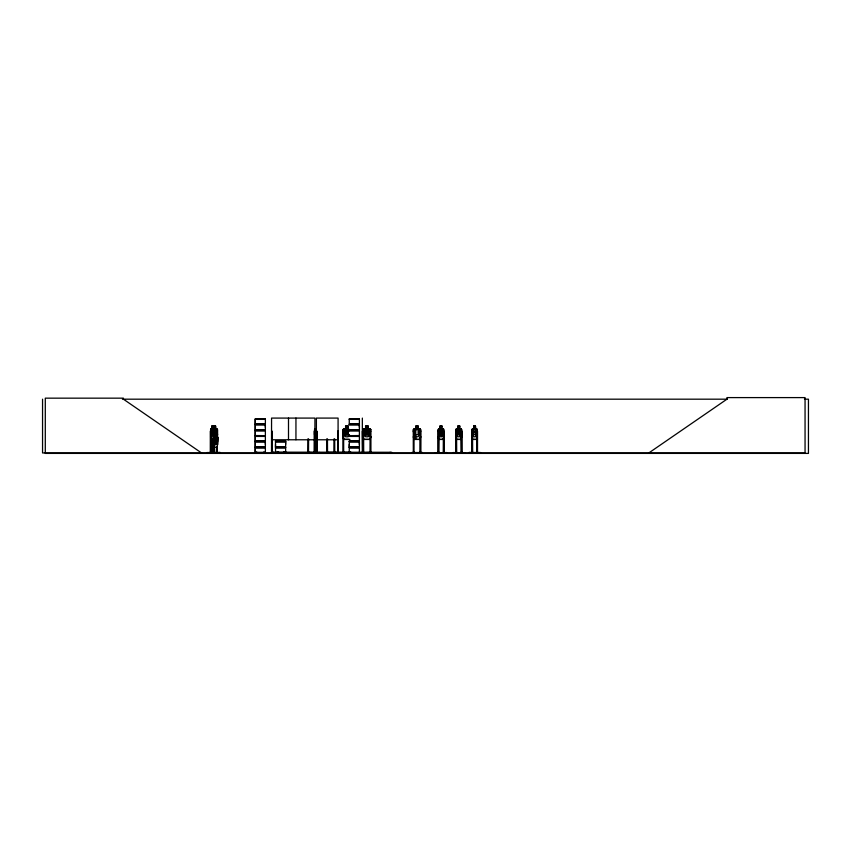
<?xml version="1.0" encoding="UTF-8"?>
<svg xmlns="http://www.w3.org/2000/svg" width="851" height="851" viewBox="0 0 851 851"><rect width="100%" height="100%" fill="white"/><g stroke="black" fill="none" stroke-linecap="round" stroke-linejoin="round"><path stroke-width="1.28" d="M255.236 446.924L255.236 441.935M255.236 429.861L255.236 424.883M265.363 444.435L265.363 441.935L255.226 441.935L255.226 446.924L265.374 446.924L265.374 441.935M265.363 427.372L265.363 424.883L255.226 424.883L255.226 429.861L265.374 429.861L265.374 424.883M275.501 446.924L275.501 441.935L285.649 441.935L285.638 446.924L275.501 446.924L275.511 444.435M285.638 444.435L285.638 441.935M349.261 446.924L349.261 441.935L359.399 441.935L359.388 446.924L349.261 446.924L349.272 444.435M359.388 444.435L359.388 441.935M359.388 427.372L359.388 424.883L349.261 424.883M358.431 452.934L370.015 452.381M255.151 435.733L265.384 435.882M349.176 435.733L347.463 432.723C351.091 429.074 347.899 428.266 346.889 432.106C345.857 428.085 342.921 429.627 346.368 432.712C342.634 436.531 345.921 437.329 346.931 433.297L348.399 435.872L349.208 435.861M214.101 439.361L214.665 429.627L213.261 428.691M214.133 439.446L214.665 436.797M319.785 452.934L312.902 452.881L319.987 452.509M206.846 452.881L220.239 452.541L206.825 452.892M206.846 452.541L220.239 452.541M213.867 452.892L213.931 438.914M477.358 436.797L476.656 439.446L472.379 439.446L471.816 436.797L472.454 439.446M217.154 447.318L217.867 437.499L217.207 436.552L215.931 436.552M443.243 439.361L443.892 436.786M444.02 436.797L443.286 439.446L438.712 439.446M460.976 439.446L461.71 436.797L461.04 439.446L456.402 439.446L455.806 436.797L456.466 439.446M468.88 452.881L480.507 452.892M435.35 452.838L446.935 452.541M453.04 452.541L464.667 452.892M216.345 435.723L215.739 435.542M213.952 434.648L213.293 436.786L212.048 436.786L211.378 434.648L211.995 426.021L213.335 426.021L214.112 436.552M420.639 436.786L419.777 439.361L414.097 439.361L413.384 429.681M419.841 439.446L420.724 436.797M275.554 452.881L287 452.892L275.575 452.509M314.934 439.361L315.817 436.786M314.998 439.446L315.912 436.797L315.912 429.627L314.966 428.691M370.834 436.786L369.94 439.361L363.803 439.361M370.919 436.797L370.004 439.446L363.739 439.446L362.92 436.797M411.661 452.541L422.341 452.541L419.373 452.892M214.548 432.106L216.154 429.659L214.952 432.723L215.771 435.946M256.087 452.541L256.151 452.158M326.561 452.881L326.635 452.158M342.719 452.881L342.793 452.158M362.366 452.892L362.345 418.086M215.537 436.786L216.473 434.648L215.601 426.021L213.644 426.021L213.707 428.776M210.729 452.945L210.591 429.638L211.016 428.691L211.995 428.691M210.665 429.638L211.091 428.691M471.848 452.945L471.837 429.638L472.475 428.691L473.72 428.691M349.506 434.648L348.165 436.786L345.676 436.786L344.347 434.648L344.347 429.67L345.676 428.776L345.676 426.106L348.165 426.106M211.846 429.681L212.282 432.712L211.41 435.893L212.569 433.297L213.654 435.935L212.835 432.723L213.675 429.659L212.548 432.106L211.846 429.681L212.42 428.691M455.859 452.945L455.806 429.638L456.487 428.691L457.817 428.691M455.859 429.638L456.508 428.776L460.997 428.776M363.005 429.681L363.803 428.776L369.94 428.776L370.834 429.67M212.824 429.67L213.771 428.776L213.771 426.106M441.999 426.106L440.127 426.106L440.19 428.776L439.148 429.67L439.148 434.648L440.127 436.786L441.946 436.786L442.914 434.648L442.914 429.67L441.946 428.776L442.073 426.021L440.063 426.021M415.831 428.776L414.586 429.67L414.586 434.648L415.831 436.786L418.139 436.786L419.373 434.648L419.373 429.67L418.139 428.776L418.139 426.106L415.831 426.106M648.824 452.945L726.945 399.183L726.945 397.598L805.057 397.598L805.057 452.945L42.55 452.945L42.55 399.183M480.464 452.509L468.901 452.509L480.475 452.881M214.154 452.892L214.175 431.266M122.416 399.183L727.35 399.183M804.461 399.183L808.45 399.183L808.45 453.402L45.294 453.402L45.294 398.162L123.416 398.162L123.416 399.183L201.527 452.945M255.215 418.873L265.384 418.873M349.25 418.873L359.409 418.873M265.363 419.373L255.236 419.373L255.236 423.883M349.272 419.373L359.388 419.373M255.151 424.224L265.438 424.224M349.187 424.224L359.473 424.224M255.151 424.532L265.438 424.532M349.187 424.532L359.473 424.532M459.763 426.021L457.753 426.021L457.881 428.776L456.838 429.67L456.838 434.648L457.817 436.786L459.636 436.786L460.614 434.648L460.614 429.67L459.636 428.776L459.636 426.106L457.817 426.106M211.963 426.106L213.293 426.106M213.707 426.106L215.537 426.106M365.675 426.106L368.164 426.106L368.164 428.776L369.494 429.67L369.494 434.648L368.164 436.786L365.675 436.786L364.334 434.648L364.334 429.67L365.675 428.776L365.579 426.021L368.249 426.021L368.249 428.691L369.983 428.691L370.919 429.627L370.919 452.945M473.709 426.106L475.475 426.106M213.069 426.553L212.261 426.553L212.261 427.447L213.069 427.447M215.537 428.691L216.814 428.691M365.579 428.691L363.76 428.691L362.92 429.638L362.951 452.945M415.831 428.691L414.054 428.691L413.267 429.638L413.309 452.945M418.213 428.691L419.851 428.691M440.116 428.691L438.733 428.691L438.116 429.638L438.137 452.945M442.009 428.691L443.328 428.691L444.02 429.627L443.956 452.945M459.7 428.691L461.019 428.691L461.71 429.627L461.71 452.945M475.475 428.691L476.72 428.691L477.358 429.627L477.22 452.945M211.037 428.776L216.792 428.776M343.815 428.776L348.165 428.776L349.506 429.67M414.097 428.776L419.82 428.776M438.765 428.776L443.307 428.776M472.443 428.776L476.688 428.776M217.548 441.701L217.484 429.627L217.42 436.935M471.837 429.638L471.986 452.945M213.771 429.67L215.537 429.67L215.611 435.308L214.484 435.308M415.831 429.67L418.139 429.67L418.139 434.648L415.831 434.648M349.261 429.861L359.399 429.861L359.399 424.883M255.151 430.212L265.438 430.212M349.187 430.212L359.473 430.212M255.151 430.521L265.438 430.521M349.187 430.521L359.473 430.521M349.261 430.872L359.399 430.872L359.399 435.669L349.25 435.669L359.388 435.542M213.931 431.266L214.548 431.266M217.356 431.266L216.643 431.266L216.643 433.808M271.565 431.266L272.299 431.266L272.384 452.945M315.817 431.266L314.21 431.266L314.125 452.945M316.391 431.266L317.008 431.266L317.051 452.945M342.868 431.266L343.613 431.266L343.687 452.945M362.345 431.266L362.622 452.945L362.717 452.158M362.866 431.266L363.6 431.266L363.685 452.945M370.834 431.266L370.1 431.266L370.015 452.945M413.246 431.266L414.033 431.266L414.011 452.945L414.118 452.158L413.171 452.158L413.171 452.945M420.756 431.266L419.969 431.266L419.99 452.945M438.137 431.266L438.871 431.266L438.733 452.945M455.828 431.266L456.561 431.266L456.625 452.945M471.848 431.266L472.55 431.266M213.622 431.893L216.973 431.893L217.548 434.553L216.909 431.893M213.644 431.978L216.931 431.978M471.816 432.159L477.294 432.159M214.048 433.882L215.984 433.882L215.931 436.648L216.867 437.531L216.867 442.509L215.931 444.647L214.175 444.647L213.239 442.509L213.239 438.776M214.112 433.978L215.931 433.978M214.484 434.425L215.611 434.425M265.384 435.68L255.215 435.669L255.226 430.872L265.374 430.872L265.374 435.669L255.236 435.542L255.236 430.872M349.25 435.935L359.409 435.882M349.25 436.137L359.409 436.106L359.388 440.935L349.261 440.935M265.363 436.425L255.236 436.425L255.236 440.935M349.272 436.425L359.388 436.425M214.175 436.648L217.175 436.648M210.591 436.797L210.995 439.446L214.207 439.446M413.267 436.797L414.065 439.446L419.873 439.446M214.175 437.531L216.537 437.52L215.346 440.595L216.494 443.807L214.973 441.158L213.346 443.754L214.569 440.573L213.814 438.722M211.037 439.361L214.175 439.361M349.952 439.361L343.815 439.361L343.006 436.786L343.006 429.681M443.307 439.361L438.765 439.361L438.18 436.786L438.776 439.446M456.455 439.361L460.997 439.361M472.443 439.361L476.688 439.361M348.761 439.446L343.74 439.446L342.921 436.797M271.565 439.776L314.944 439.776M316.391 439.776L338.081 439.776M275.501 440.935L285.649 440.935M255.151 441.286L265.438 441.286M275.426 441.286L285.713 441.286M349.187 441.286L359.473 441.286M255.151 441.595L265.438 441.595M275.426 441.595L285.713 441.595M349.187 441.595L359.473 441.595M212.101 452.945L212.016 438.116L211.888 441.712L212.633 442.563M214.175 442.509L215.931 442.509L215.931 437.552L214.941 439.967L213.995 437.616M217.803 444.669L217.803 437.499L217.143 436.552M217.218 447.318L212.75 447.318L212.176 444.658L212.814 447.318M255.151 447.264L265.438 447.264M275.426 447.264L285.713 447.264M349.187 447.264L359.473 447.264M255.151 447.573L265.438 447.573M275.426 447.573L285.713 447.573M349.187 447.573L359.473 447.573M210.25 452.158L210.995 452.158M211.452 452.158L212.314 452.158M213.867 452.158L214.612 452.158M217.42 452.158L216.569 452.158L216.579 452.945L216.643 446.573M438.063 452.158L438.946 452.158L438.925 452.945M443.339 452.158L444.222 452.158M455.753 452.158L456.636 452.158M461.912 452.158L461.029 452.158L461.051 452.945M471.784 452.158L472.613 452.158L472.613 452.945L472.55 436.361M476.751 452.158L477.571 452.158L477.571 452.945M308.679 452.381L320.008 452.945M327.539 452.381L333.869 452.381M343.687 452.381L350.016 452.381L350.016 452.945M265.363 452.594L255.236 452.594L255.236 447.924M275.511 452.594L286.947 452.509M341.815 452.53L334.741 452.53L341.783 452.945M349.272 452.594L366.558 452.945L349.25 452.743L349.261 447.924L359.399 447.924L359.399 452.732M422.341 452.541L419.277 452.945M341.815 452.881L334.751 452.881L334.688 438.914M459.061 452.838L464.625 452.838L459.104 452.892M316.019 452.892L315.902 452.158M264.353 452.881L264.278 452.158M214.495 452.881L214.303 431.266M419.82 428.691L420.724 429.627L420.692 452.945M460.934 428.776L461.582 429.67L461.582 436.786M216.76 428.691L217.484 429.627M211.888 441.712L212.612 442.658M214.122 428.691L214.59 452.945M215.558 434.563L216.484 436.701M210.708 436.786L211.08 439.446M477.517 452.945L477.517 431.266L476.805 431.266L476.751 452.945M477.188 452.158L477.103 452.945M477.017 431.266L476.954 452.945M475.475 428.776L475.475 426.021L473.656 426.021L473.656 428.691M475.411 426.106L476.326 434.648L475.411 436.786L473.709 436.786L472.805 434.648L472.805 429.67L473.709 428.776L473.72 426.021M472.348 431.266L472.411 452.945M472.135 452.158L472.167 452.945M461.806 452.945L461.838 431.266L461.104 431.266L461.242 452.945M461.529 452.158L461.55 452.945M461.306 431.266L461.423 452.945M459.7 426.021L459.7 428.776M456.37 431.266L456.423 452.945M456.147 452.158L456.115 452.945M456.019 431.266L455.955 452.945M444.116 452.945L444.148 431.266L443.414 431.266L443.35 452.945M443.701 452.158L443.733 452.945M443.605 431.266L443.552 452.945M440.116 426.021L440.127 428.776M438.669 431.266L438.584 452.945M438.552 452.158L438.425 452.945M438.233 429.681L438.329 452.945M420.83 452.945L420.83 452.158L419.883 452.158L419.883 452.945M420.607 429.67L420.543 452.945M420.16 452.158L420.181 452.945M418.171 428.776L418.245 426.021L415.745 426.021L415.82 439.446M413.841 452.158L413.82 452.945M413.448 452.158L413.469 452.945M391.694 452.945L391.694 452.275L271.48 452.158L271.512 452.945L271.565 418.086L314.944 418.086L314.859 452.945M390.12 452.275L390.12 452.945M370.749 452.158L370.749 452.945M370.185 452.158L370.185 452.945M363.515 452.158L363.515 452.945M362.26 452.158L362.26 452.945M350.92 452.945L350.835 452.158L350.75 452.945M350.186 452.158L350.101 452.945M348.165 428.776L348.261 426.021L345.591 426.021L345.591 428.691L343.772 428.691L342.921 429.638L342.868 452.945M343.527 452.158L343.527 452.945M338.358 452.945L338.326 431.266L337.719 431.266L337.677 452.945M338.081 452.945L338.081 418.086L316.391 418.086L316.402 452.945M337.964 431.266L337.921 452.945M337.007 452.275L337.007 452.945M334.603 452.158L334.603 452.945M334.039 452.158L334.039 452.945M333.954 438.914L333.869 452.945M327.454 438.914L327.539 452.945M327.369 452.158L327.369 452.945M326.72 438.914L326.805 452.945M316.763 431.266L316.795 452.945M316.636 431.266L316.646 452.945M315.817 429.67L315.732 452.945M315.168 452.158L315.168 452.945L315.083 431.266M314.487 429.67L314.487 434.648M314.296 452.158L314.296 452.945M308.679 452.158L308.679 452.945M308.594 438.914L308.509 452.945M307.945 452.158L307.945 452.945M307.86 438.914L307.775 452.945M295.946 418.086L295.946 439.776M288.5 418.086L288.5 439.776M285.649 452.732L285.638 447.924L275.501 447.924L275.618 452.945M284.713 452.158L284.713 452.945M284.553 452.158L284.617 452.945M284.479 452.158L284.383 452.945M284.149 452.158L284.149 452.945M284.032 452.158L283.957 452.945M283.915 452.158L283.798 452.945M278.649 452.158L278.724 452.945M278.628 452.158L278.564 452.945M278.405 452.158L278.373 452.945M278.139 452.158L278.16 452.945M277.979 452.158L277.937 452.945L277.82 452.158M273.341 452.275L273.341 452.945M272.214 452.158L272.214 452.945M271.767 452.275L271.767 452.945M264.193 452.158L264.108 452.945M263.544 452.158L263.544 452.945M263.374 452.945L263.374 452.381L257.055 452.381L257.055 452.945M256.885 452.158L256.885 452.945M256.321 452.158L256.321 452.945M217.356 446.573L217.324 452.945M217.154 431.266L217.154 433.808M217.154 446.573L217.154 452.945M217.037 452.158L216.962 452.945M216.835 431.266L216.835 436.361M216.835 446.573L216.782 452.945M215.867 433.978L215.867 436.648M215.473 426.106L215.473 428.776M213.888 452.158L213.92 452.945M213.207 426.106L213.207 428.776M212.176 438.701L212.303 452.945M211.92 426.021L211.963 428.776M211.952 452.158L211.931 452.945M211.729 438.914L211.665 452.945M211.527 438.914L211.559 452.945M210.942 452.945L210.931 431.266L210.314 431.266L210.293 452.945M210.527 452.158L210.527 452.945M255.13 452.817L255.226 447.924L265.374 447.924L265.374 452.732L255.14 452.785M442.818 435.786L442.158 435.797L441.126 433.297L439.435 435.893L440.712 432.712L439.488 429.659L441.095 432.106L442.754 429.659L441.509 432.723L442.818 435.786M460.519 435.786L459.848 435.797L458.817 433.297L457.125 435.893L458.402 432.712L457.178 429.659L458.785 432.106L460.444 429.659L459.21 432.723L460.519 435.786M369.249 435.786L368.345 435.797L366.93 433.297C365.919 437.329 362.622 436.531 366.355 432.712C362.824 429.649 365.973 428.053 366.887 432.106C367.887 428.266 371.079 429.074 367.462 432.723L369.249 435.786M265.384 419.075L255.215 419.075L255.226 423.883L265.374 423.883L265.374 419.075M359.409 419.054L349.25 419.075L349.272 423.883L359.399 423.883L359.399 419.075M215.218 426.553L214.09 426.553L214.09 427.447L215.218 427.447L215.218 426.553M347.719 426.553L346.123 426.553L346.123 427.447L347.719 427.447L347.719 426.553M367.717 426.553L366.121 426.553L366.121 427.447L367.717 427.447L367.717 426.553M417.724 426.553L416.235 426.553L416.235 427.447L417.724 427.447L417.724 426.553M441.616 426.553L440.446 426.553L440.446 427.447L441.616 427.447L441.616 426.553M459.306 426.553L458.146 426.553L458.146 427.447L459.306 427.447L459.306 426.553M475.103 426.553L474.018 426.553L474.018 427.447L475.103 427.447L475.103 426.553M213.293 429.67L212.048 429.67L212.048 434.648L213.293 434.648L213.293 429.67M348.165 429.67L345.676 429.67L345.676 434.648L348.165 434.648L348.165 429.67M368.164 429.67L365.675 429.67L365.675 434.648L368.164 434.648L368.164 429.67M441.946 429.67L440.127 429.67L440.127 434.648L441.946 434.648L441.946 429.67M459.636 429.67L457.817 429.67L457.817 434.648L459.636 434.648L459.636 429.67M475.411 429.67L473.709 429.67L473.709 434.648L475.411 434.648L475.411 429.67M265.384 436.116L255.215 436.137L255.226 440.935L265.374 440.935L265.374 436.137"/></g></svg>
